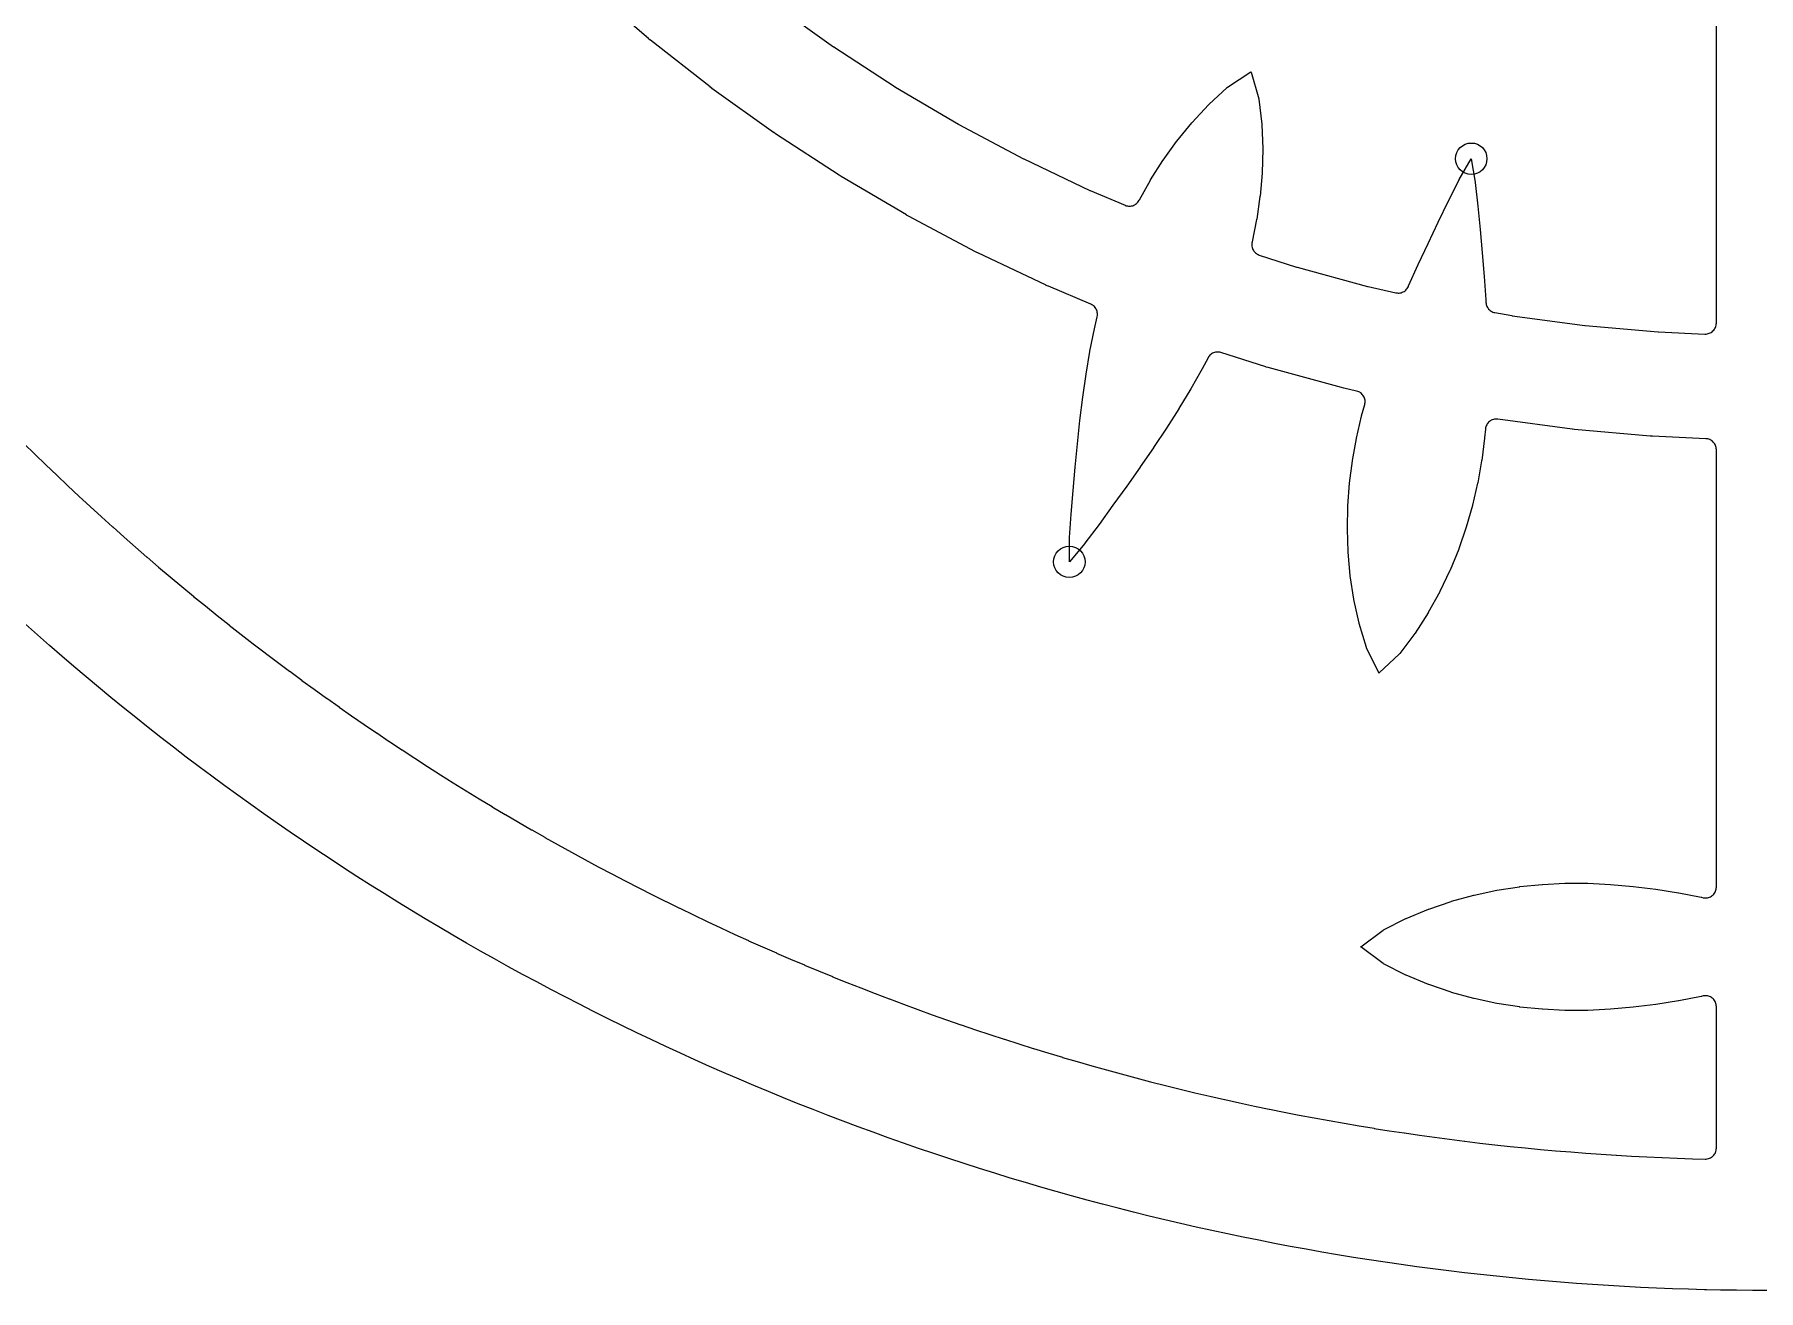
# Model space of a CAD drawing. Header units: millimetres. Extents: x -60 to 60, y -60 to 60.
# Drawn here: x -39.81 to -0.23, y -60 to -31.16 of the extents above; entities that cross this region are included whole.
import ezdxf

# ---------------------------------------------------------------- set-up
doc = ezdxf.new("R2010")
doc.units = ezdxf.units.MM
for name, color, linetype in [('CUT_INNER', 6, 'Continuous'), ('CUT_OUTER', 1, 'Continuous'), ('ENGRAVE', 7, 'Continuous')]:
    doc.layers.add(name, color=color, linetype=linetype)

msp = doc.modelspace()

# ---------------------------------------------------------------- linework, layer by layer
at = {"layer": 'CUT_INNER'}
for points in [[(-22.8376, -30.4655), (-21.4729, -31.4423), (-21.4637, -31.4485), (-20.057, -32.3638), (-20.0476, -32.3697), (-18.6017, -33.2217), (-18.592, -33.2271), (-17.1097, -34.0141), (-17.0998, -34.0191), (-15.5841, -34.7396), (-15.574, -34.7441), (-14.77, -35.0834), (-14.7468, -35.0919), (-14.7227, -35.098), (-14.6982, -35.1018), (-14.6735, -35.1031), (-14.6487, -35.1019), (-14.6242, -35.0983), (-14.6002, -35.0923), (-14.5769, -35.0839), (-14.5545, -35.0733), (-14.5333, -35.0605), (-14.5134, -35.0456), (-14.4951, -35.0289), (-14.4786, -35.0104), (-14.464, -34.9904), (-14.4514, -34.9691), (-14.4466, -34.96), (-14.1922, -34.5052), (-14.1887, -34.4992), (-13.9064, -34.0547), (-13.9024, -34.0488), (-13.5907, -33.6154), (-13.5862, -33.6095), (-13.2433, -33.188), (-13.238, -33.1819), (-12.8602, -32.7743), (-12.8534, -32.7674), (-12.4311, -32.3771), (-12.4272, -32.3737), (-12.4229, -32.3707), (-11.889, -32.0219), (-11.884, -32.019), (-11.8821, -32.0245), (-11.7046, -32.637), (-11.7033, -32.642), (-11.7025, -32.6472), (-11.6367, -33.2185), (-11.6359, -33.2281), (-11.6152, -33.7835), (-11.6152, -33.7915), (-11.6298, -34.3347), (-11.6302, -34.3422), (-11.6764, -34.8739), (-11.6772, -34.8811), (-11.7528, -35.4021), (-11.754, -35.409), (-11.8575, -35.9198), (-11.8598, -35.9297), (-11.8597, -35.9297), (-11.8637, -35.9491), (-11.8663, -35.9742), (-11.8663, -35.9994), (-11.8638, -36.0245), (-11.8588, -36.0493), (-11.8513, -36.0734), (-11.8414, -36.0966), (-11.8293, -36.1187), (-11.815, -36.1395), (-11.7986, -36.1587), (-11.7804, -36.1762), (-11.7605, -36.1917), (-11.7392, -36.2052), (-11.7166, -36.2164), (-11.693, -36.2253), (-10.8354, -36.5006), (-10.8247, -36.5038), (-9.2056, -36.9453), (-9.1949, -36.948), (-8.5555, -37.0922), (-8.5312, -37.0965), (-8.5066, -37.0983), (-8.4819, -37.0977), (-8.4574, -37.0946), (-8.4333, -37.0892), (-8.4099, -37.0814), (-8.3874, -37.0713), (-8.366, -37.0591), (-8.3458, -37.0448), (-8.3272, -37.0286), (-8.3103, -37.0106), (-8.2952, -36.9911), (-8.2822, -36.9702), (-8.2712, -36.9481), (-8.266, -36.936), (-8.2652, -36.9342), (-8.0438, -36.4455), (-8.0432, -36.4442), (-7.8157, -35.9567), (-7.5828, -35.4682), (-7.346, -34.9804), (-7.3455, -34.9793), (-7.1048, -34.4966), (-7.1013, -34.49), (-6.8297, -34.0184), (-6.8266, -34.0136), (-6.8255, -34.0187), (-6.7347, -34.5558), (-6.7337, -34.5632), (-6.6758, -35.0994), (-6.6757, -35.1007), (-6.6234, -35.6386), (-6.5748, -36.1773), (-6.5307, -36.7156), (-6.5306, -36.717), (-6.4929, -37.2522), (-6.4928, -37.2541), (-6.4895, -37.3138), (-6.487, -37.3375), (-6.4823, -37.3609), (-6.4754, -37.3838), (-6.4663, -37.4059), (-6.4552, -37.427), (-6.4421, -37.447), (-6.4271, -37.4656), (-6.4105, -37.4827), (-6.3922, -37.4982), (-6.3726, -37.5118), (-6.3518, -37.5235), (-6.33, -37.5332), (-6.3073, -37.5407), (-6.284, -37.546), (-5.895, -37.6158), (-5.884, -37.6176), (-4.2206, -37.8403), (-4.2096, -37.8415), (-2.5379, -37.9903), (-2.5268, -37.991), (-1.4611, -38.0383), (-1.4359, -38.0382), (-1.4108, -38.0355), (-1.3861, -38.0303), (-1.3621, -38.0226), (-1.3389, -38.0125), (-1.3169, -38.0002), (-1.2963, -37.9857), (-1.2772, -37.9692), (-1.2599, -37.9509), (-1.2445, -37.9309), (-1.2312, -37.9095), (-1.2201, -37.8868), (-1.2114, -37.8631), (-1.2051, -37.8387), (-1.2013, -37.8138), (-1.2, -37.7886), (-1.2, -25.9346)], [(-40.0565, -40.5522), (-39.808, -40.7961), (-39.8069, -40.7972), (-39.5569, -41.0396), (-39.5558, -41.0407), (-39.3044, -41.2816), (-39.3033, -41.2826), (-39.0503, -41.5219), (-39.0492, -41.523), (-38.7948, -41.7608), (-38.7937, -41.7618), (-38.5378, -41.998), (-38.5367, -41.9991), (-38.2794, -42.2337), (-38.2783, -42.2347), (-38.0196, -42.4678), (-38.0184, -42.4688), (-37.7583, -42.7003), (-37.7571, -42.7013), (-37.4956, -42.9311), (-37.4944, -42.9322), (-37.2314, -43.1604), (-37.2303, -43.1614), (-36.9659, -43.388), (-36.9647, -43.389), (-36.699, -43.614), (-36.6978, -43.615), (-36.4307, -43.8384), (-36.4295, -43.8394), (-36.161, -44.0611), (-36.1598, -44.0621), (-35.89, -44.2822), (-35.8888, -44.2831), (-35.6176, -44.5015), (-35.6164, -44.5025), (-35.3439, -44.7192), (-35.3427, -44.7202), (-35.0688, -44.9353), (-35.0676, -44.9362), (-34.7924, -45.1496), (-34.7912, -45.1505), (-34.5147, -45.3622), (-34.5135, -45.3632), (-34.2358, -45.5732), (-34.2345, -45.5741), (-33.9555, -45.7824), (-33.9542, -45.7833), (-33.6739, -45.9899), (-33.6727, -45.9908), (-33.3911, -46.1956), (-33.3899, -46.1965), (-33.107, -46.3996), (-33.1058, -46.4005), (-32.8217, -46.6019), (-32.8204, -46.6028), (-32.5351, -46.8024), (-32.5339, -46.8033), (-32.2473, -47.0012), (-32.2461, -47.002), (-31.9583, -47.1981), (-31.9571, -47.199), (-31.6681, -47.3933), (-31.6669, -47.3942), (-31.3767, -47.5868), (-31.3755, -47.5876), (-31.0842, -47.7784), (-31.0829, -47.7792), (-30.7904, -47.9682), (-30.7891, -47.969), (-30.4955, -48.1562), (-30.4942, -48.1571), (-30.1995, -48.3425), (-30.1982, -48.3433), (-29.9023, -48.5268), (-29.901, -48.5276), (-29.6039, -48.7094), (-29.6026, -48.7102), (-29.3045, -48.8901), (-29.3032, -48.8909), (-29.004, -49.069), (-29.0027, -49.0698), (-28.7023, -49.2461), (-28.701, -49.2468), (-28.3996, -49.4213), (-28.3983, -49.422), (-28.0959, -49.5946), (-28.0945, -49.5953), (-27.791, -49.766), (-27.7897, -49.7668), (-27.4851, -49.9356), (-27.4838, -49.9364), (-27.1782, -50.1033), (-27.1769, -50.1041), (-26.8703, -50.2691), (-26.8689, -50.2699), (-26.5613, -50.4331), (-26.56, -50.4338), (-26.2514, -50.5951), (-26.25, -50.5958), (-25.9404, -50.7552), (-25.9391, -50.7559), (-25.6285, -50.9134), (-25.6272, -50.9141), (-25.3156, -51.0697), (-25.3143, -51.0704), (-25.0018, -51.2241), (-25.0004, -51.2248), (-24.687, -51.3765), (-24.6857, -51.3772), (-24.3713, -51.5271), (-24.3699, -51.5277), (-24.0547, -51.6756), (-24.0533, -51.6763), (-23.7372, -51.8223), (-23.7358, -51.8229), (-23.4188, -51.9669), (-23.4174, -51.9676), (-23.0995, -52.1096), (-23.0981, -52.1103), (-22.7793, -52.2504), (-22.7779, -52.251), (-22.4583, -52.3892), (-22.4568, -52.3898), (-22.1364, -52.526), (-22.135, -52.5266), (-21.8137, -52.6608), (-21.8122, -52.6614), (-21.4901, -52.7937), (-21.4887, -52.7943), (-21.1658, -52.9246), (-21.1644, -52.9251), (-20.8407, -53.0534), (-20.8392, -53.054), (-20.5147, -53.1803), (-20.5133, -53.1809), (-20.188, -53.3052), (-20.1866, -53.3057), (-19.8606, -53.4281), (-19.8591, -53.4286), (-19.5324, -53.5489), (-19.5309, -53.5494), (-19.2034, -53.6678), (-19.202, -53.6683), (-18.8738, -53.7846), (-18.8723, -53.7851), (-18.5434, -53.8994), (-18.542, -53.8999), (-18.2123, -54.0121), (-18.2109, -54.0126), (-17.8806, -54.1229), (-17.8791, -54.1233), (-17.5482, -54.2316), (-17.5467, -54.232), (-17.2151, -54.3382), (-17.2136, -54.3387), (-16.8813, -54.4428), (-16.8799, -54.4433), (-16.547, -54.5454), (-16.5455, -54.5458), (-16.212, -54.6459), (-16.2105, -54.6463), (-15.8764, -54.7443), (-15.8749, -54.7448), (-15.5402, -54.8407), (-15.5387, -54.8411), (-15.2034, -54.935), (-15.2019, -54.9354), (-14.866, -55.0273), (-14.8645, -55.0277), (-14.5281, -55.1175), (-14.5266, -55.1179), (-14.1896, -55.2056), (-14.1881, -55.2059), (-13.8506, -55.2916), (-13.8491, -55.292), (-13.5111, -55.3755), (-13.5096, -55.3759), (-13.1711, -55.4574), (-13.1696, -55.4578), (-12.8305, -55.5372), (-12.829, -55.5375), (-12.4895, -55.6149), (-12.488, -55.6152), (-12.148, -55.6904), (-12.1465, -55.6908), (-11.8061, -55.7639), (-11.8046, -55.7642), (-11.4637, -55.8353), (-11.4622, -55.8356), (-11.1209, -55.9046), (-11.1194, -55.9049), (-10.7777, -55.9718), (-10.7762, -55.9721), (-10.434, -56.0369), (-10.4325, -56.0372), (-10.09, -56.0998), (-10.0885, -56.1001), (-9.7456, -56.1607), (-9.7441, -56.161), (-9.4008, -56.2194), (-9.3993, -56.2197), (-9.0557, -56.2761), (-9.0542, -56.2763), (-8.7102, -56.3306), (-8.7087, -56.3308), (-8.3644, -56.3829), (-8.3629, -56.3832), (-8.0183, -56.4332), (-8.0168, -56.4334), (-7.6719, -56.4813), (-7.6703, -56.4816), (-7.3252, -56.5274), (-7.3236, -56.5276), (-6.9782, -56.5712), (-6.9766, -56.5714), (-6.6309, -56.613), (-6.6294, -56.6132), (-6.2834, -56.6526), (-6.2819, -56.6528), (-5.9357, -56.6901), (-5.9342, -56.6903), (-5.5877, -56.7255), (-5.5862, -56.7256), (-5.2396, -56.7587), (-5.238, -56.7588), (-4.8912, -56.7898), (-4.8897, -56.7899), (-4.5427, -56.8187), (-4.5411, -56.8188), (-4.1939, -56.8455), (-4.1924, -56.8456), (-3.8451, -56.8702), (-3.8435, -56.8703), (-3.496, -56.8927), (-3.4945, -56.8928), (-3.1469, -56.9131), (-3.1454, -56.9131), (-2.7976, -56.9313), (-2.7961, -56.9314), (-2.4482, -56.9474), (-2.4467, -56.9475), (-2.0988, -56.9613), (-2.0972, -56.9614), (-1.7492, -56.9732), (-1.7477, -56.9732), (-1.4569, -56.9812), (-1.4319, -56.9807), (-1.4072, -56.9776), (-1.3828, -56.9721), (-1.3591, -56.9642), (-1.3364, -56.954), (-1.3147, -56.9416), (-1.2944, -56.927), (-1.2757, -56.9105), (-1.2587, -56.8922), (-1.2436, -56.8724), (-1.2305, -56.8511), (-1.2197, -56.8286), (-1.2111, -56.8051), (-1.205, -56.7809), (-1.2012, -56.7563), (-1.2, -56.7313), (-1.2, -53.4814), (-1.2012, -53.4567), (-1.2049, -53.4322), (-1.211, -53.4082), (-1.2194, -53.3849), (-1.2301, -53.3625), (-1.2429, -53.3414), (-1.2578, -53.3216), (-1.2745, -53.3033), (-1.293, -53.2868), (-1.3131, -53.2723), (-1.3344, -53.2597), (-1.3569, -53.2494), (-1.3803, -53.2413), (-1.4044, -53.2356), (-1.429, -53.2323), (-1.4537, -53.2314), (-1.4784, -53.233), (-1.5029, -53.2371), (-1.5427, -53.2457), (-1.5456, -53.2463), (-2.0641, -53.3455), (-2.0677, -53.3461), (-2.5856, -53.4299), (-2.5897, -53.4305), (-3.107, -53.4965), (-3.1117, -53.497), (-3.6285, -53.5431), (-3.6337, -53.5434), (-4.15, -53.5676), (-4.1557, -53.5678), (-4.6715, -53.5682), (-4.6777, -53.568), (-5.1931, -53.5429), (-5.1996, -53.5425), (-5.7147, -53.4904), (-5.7214, -53.4896), (-6.2363, -53.4091), (-6.2432, -53.4079), (-6.758, -53.2977), (-6.765, -53.2959), (-7.2797, -53.1544), (-7.2868, -53.1522), (-7.8012, -52.9771), (-7.8087, -52.9743), (-8.3223, -52.7618), (-8.3311, -52.7577), (-8.8438, -52.4975), (-8.8484, -52.4949), (-8.8527, -52.492), (-9.3653, -52.1126), (-9.3698, -52.1089), (-9.3653, -52.1053), (-8.8527, -51.7259), (-8.8484, -51.7229), (-8.8438, -51.7204), (-8.3311, -51.4601), (-8.3223, -51.4561), (-7.8087, -51.2436), (-7.8012, -51.2408), (-7.2868, -51.0657), (-7.2797, -51.0635), (-6.765, -50.9219), (-6.758, -50.9202), (-6.2432, -50.81), (-6.2363, -50.8087), (-5.7214, -50.7283), (-5.7147, -50.7274), (-5.1996, -50.6754), (-5.1931, -50.6749), (-4.6777, -50.6499), (-4.6715, -50.6497), (-4.1557, -50.6501), (-4.15, -50.6503), (-3.6337, -50.6744), (-3.6285, -50.6748), (-3.1117, -50.7209), (-3.107, -50.7214), (-2.5897, -50.7874), (-2.5856, -50.788), (-2.0677, -50.8717), (-2.0641, -50.8724), (-1.5456, -50.9716), (-1.5427, -50.9722), (-1.5029, -50.9808), (-1.4784, -50.9848), (-1.4537, -50.9864), (-1.429, -50.9856), (-1.4044, -50.9823), (-1.3803, -50.9766), (-1.3569, -50.9685), (-1.3344, -50.9581), (-1.3131, -50.9456), (-1.293, -50.931), (-1.2745, -50.9145), (-1.2578, -50.8963), (-1.2429, -50.8765), (-1.2301, -50.8553), (-1.2194, -50.833), (-1.211, -50.8097), (-1.2049, -50.7857), (-1.2012, -50.7612), (-1.2, -50.7365), (-1.2, -40.6914), (-1.2011, -40.6676), (-1.2045, -40.644), (-1.2102, -40.6209), (-1.218, -40.5983), (-1.2279, -40.5767), (-1.2399, -40.556), (-1.2537, -40.5366), (-1.2693, -40.5186), (-1.2866, -40.5022), (-1.3054, -40.4875), (-1.3255, -40.4746), (-1.3467, -40.4638), (-1.3689, -40.455), (-1.3917, -40.4483), (-1.4152, -40.4439), (-1.4389, -40.4417), (-2.6641, -40.3873), (-2.6668, -40.3871), (-2.7172, -40.3838), (-2.7199, -40.3836), (-4.4529, -40.2294), (-4.4557, -40.2291), (-4.5059, -40.2235), (-4.5086, -40.2232), (-6.2193, -39.9941), (-6.2445, -39.992), (-6.2697, -39.9924), (-6.2948, -39.9955), (-6.3194, -40.001), (-6.3433, -40.0089), (-6.3663, -40.0193), (-6.3882, -40.0319), (-6.4087, -40.0466), (-6.4275, -40.0633), (-6.4446, -40.0819), (-6.4598, -40.1021), (-6.4728, -40.1237), (-6.4836, -40.1465), (-6.492, -40.1703), (-6.498, -40.1948), (-6.5015, -40.2198), (-6.5198, -40.426), (-6.5204, -40.4312), (-6.5878, -40.9436), (-6.5887, -40.9493), (-6.6793, -41.4571), (-6.6806, -41.4631), (-6.7962, -41.966), (-6.7978, -41.9723), (-6.94, -42.4701), (-6.9421, -42.4766), (-7.1121, -42.9692), (-7.1146, -42.9758), (-7.314, -43.463), (-7.3169, -43.4696), (-7.5471, -43.9512), (-7.5505, -43.9578), (-7.8137, -44.4332), (-7.8178, -44.4401), (-8.1176, -44.9081), (-8.1231, -44.916), (-8.4699, -45.3748), (-8.4732, -45.3788), (-8.4768, -45.3826), (-8.9408, -45.8201), (-8.9451, -45.8239), (-8.948, -45.8188), (-9.2309, -45.2473), (-9.233, -45.2425), (-9.2347, -45.2376), (-9.4004, -44.6869), (-9.4028, -44.6776), (-9.5213, -44.1346), (-9.5227, -44.1267), (-9.6043, -43.5894), (-9.6052, -43.582), (-9.6536, -43.0505), (-9.6541, -43.0433), (-9.6716, -42.5171), (-9.6717, -42.5101), (-9.6599, -41.9891), (-9.6596, -41.9823), (-9.6199, -41.4661), (-9.6192, -41.4596), (-9.5529, -40.9479), (-9.5519, -40.9418), (-9.4605, -40.4342), (-9.4593, -40.4285), (-9.3444, -39.9247), (-9.3431, -39.9196), (-9.2719, -39.6587), (-9.2665, -39.634), (-9.2636, -39.609), (-9.2632, -39.5837), (-9.2654, -39.5586), (-9.2701, -39.5338), (-9.2773, -39.5096), (-9.2869, -39.4863), (-9.2988, -39.464), (-9.3128, -39.4431), (-9.329, -39.4237), (-9.3469, -39.406), (-9.3666, -39.3902), (-9.3878, -39.3765), (-9.4102, -39.3649), (-9.4337, -39.3557), (-9.458, -39.349), (-9.753, -39.2824), (-9.7557, -39.2818), (-9.8047, -39.2696), (-9.8074, -39.2689), (-11.4859, -38.8111), (-11.4886, -38.8104), (-11.537, -38.796), (-11.5396, -38.7952), (-12.5728, -38.4635), (-12.5969, -38.4571), (-12.6216, -38.4531), (-12.6465, -38.4516), (-12.6715, -38.4526), (-12.6962, -38.456), (-12.7205, -38.462), (-12.744, -38.4703), (-12.7666, -38.4809), (-12.7881, -38.4937), (-12.8081, -38.5086), (-12.8266, -38.5254), (-12.8433, -38.544), (-12.858, -38.5642), (-12.8707, -38.5857), (-13.0014, -38.8357), (-13.0034, -38.8394), (-13.262, -39.2959), (-13.2638, -39.299), (-13.537, -39.7506), (-13.5386, -39.7532), (-13.8244, -40.2009), (-13.8257, -40.2029), (-14.1218, -40.6473), (-14.1228, -40.6489), (-14.427, -41.0909), (-14.4278, -41.092), (-14.7379, -41.5318), (-15.0533, -41.9714), (-15.3725, -42.4097), (-15.3733, -42.4108), (-15.6954, -42.8434), (-15.7, -42.8492), (-16.0506, -43.2655), (-16.0544, -43.2696), (-16.0547, -43.264), (-16.0492, -42.7198), (-16.0489, -42.7123), (-16.0112, -42.1743), (-16.0111, -42.173), (-15.9676, -41.6343), (-15.9204, -41.0956), (-15.8687, -40.5579), (-15.8685, -40.5565), (-15.8112, -40.0231), (-15.8109, -40.0212), (-15.7458, -39.4912), (-15.7455, -39.4888), (-15.6704, -38.963), (-15.6699, -38.96), (-15.5827, -38.4394), (-15.5821, -38.4358), (-15.4806, -37.9211), (-15.4797, -37.917), (-15.4157, -37.641), (-15.4112, -37.6164), (-15.4093, -37.5915), (-15.4098, -37.5665), (-15.4129, -37.5417), (-15.4184, -37.5174), (-15.4263, -37.4937), (-15.4365, -37.4709), (-15.4489, -37.4492), (-15.4635, -37.4289), (-15.48, -37.4102), (-15.4983, -37.3931), (-15.5182, -37.378), (-15.5395, -37.365), (-15.562, -37.3541), (-16.5355, -36.9433), (-16.5381, -36.9422), (-16.5841, -36.9215), (-16.5866, -36.9204), (-18.158, -36.1734), (-18.1605, -36.1722), (-18.2056, -36.1495), (-18.208, -36.1483), (-19.7447, -35.3324), (-19.7471, -35.331), (-19.7912, -35.3064), (-19.7936, -35.305), (-21.2925, -34.4218), (-21.2949, -34.4203), (-21.3378, -34.3937), (-21.3402, -34.3923), (-22.7985, -33.4434), (-22.8008, -33.4418), (-22.8425, -33.4134), (-22.8447, -33.4118), (-24.2595, -32.3992), (-24.2617, -32.3975), (-24.3021, -32.3672), (-24.3043, -32.3656), (-25.6728, -31.2912), (-25.675, -31.2894), (-25.714, -31.2574), (-25.7161, -31.2556), (-27.0356, -30.1216)]]:
    msp.add_lwpolyline(points, dxfattribs=at)
at = {"layer": 'CUT_OUTER'}
msp.add_lwpolyline([(0, -60), (-0.3682, -59.9989), (-0.7363, -59.9955), (-1.1044, -59.9898), (-1.4245, -59.983), (-1.4716, -59.9819), (-1.4717, -59.9819), (-1.8397, -59.9718), (-2.2077, -59.9594), (-2.5755, -59.9447), (-2.9433, -59.9278), (-3.311, -59.9086), (-3.6785, -59.8871), (-4.0459, -59.8634), (-4.4131, -59.8375), (-4.7802, -59.8093), (-5.1471, -59.7788), (-5.5138, -59.7461), (-5.8803, -59.7112), (-6.2465, -59.674), (-6.6126, -59.6345), (-6.9784, -59.5928), (-7.3439, -59.5489), (-7.7091, -59.5027), (-8.0741, -59.4543), (-8.4387, -59.4036), (-8.8031, -59.3507), (-9.1671, -59.2956), (-9.5307, -59.2382), (-9.894, -59.1786), (-10.257, -59.1168), (-10.6195, -59.0527), (-10.9816, -58.9865), (-11.3434, -58.918), (-11.7047, -58.8473), (-12.0655, -58.7743), (-12.4259, -58.6992), (-12.7859, -58.6218), (-13.1453, -58.5423), (-13.5043, -58.4605), (-13.8627, -58.3766), (-14.2207, -58.2904), (-14.5781, -58.2021), (-14.9349, -58.1115), (-15.2912, -58.0188), (-15.6469, -57.9239), (-16.002, -57.8268), (-16.3565, -57.7275), (-16.7104, -57.626), (-17.0637, -57.5224), (-17.4163, -57.4166), (-17.7683, -57.3087), (-18.1196, -57.1986), (-18.4703, -57.0863), (-18.8202, -56.9719), (-19.1694, -56.8554), (-19.5179, -56.7367), (-19.8657, -56.6159), (-20.2127, -56.4929), (-20.5589, -56.3678), (-20.9044, -56.2406), (-21.2491, -56.1113), (-21.593, -55.9798), (-21.9361, -55.8463), (-22.2783, -55.7106), (-22.6197, -55.5729), (-22.9603, -55.4331), (-23.3, -55.2911), (-23.6388, -55.1471), (-23.9768, -55.001), (-24.3138, -54.8529), (-24.6499, -54.7027), (-24.9851, -54.5504), (-25.3193, -54.3961), (-25.6526, -54.2397), (-25.9849, -54.0813), (-26.3163, -53.9208), (-26.6466, -53.7583), (-26.976, -53.5938), (-27.3043, -53.4273), (-27.6316, -53.2587), (-27.9579, -53.0882), (-28.2831, -52.9156), (-28.6073, -52.7411), (-28.9304, -52.5646), (-29.2523, -52.3861), (-29.5732, -52.2056), (-29.893, -52.0232), (-30.2116, -51.8388), (-30.5291, -51.6524), (-30.8455, -51.4641), (-31.1607, -51.2739), (-31.4747, -51.0817), (-31.7876, -50.8876), (-32.0992, -50.6916), (-32.4096, -50.4937), (-32.7189, -50.2939), (-33.0268, -50.0922), (-33.3336, -49.8886), (-33.6391, -49.6831), (-33.9433, -49.4758), (-34.2462, -49.2666), (-34.5479, -49.0555), (-34.8482, -48.8426), (-35.1473, -48.6279), (-35.445, -48.4113), (-35.7413, -48.1929), (-36.0364, -47.9727), (-36.3301, -47.7507), (-36.6224, -47.5269), (-36.9133, -47.3013), (-37.2028, -47.0739), (-37.491, -46.8447), (-37.7777, -46.6138), (-38.063, -46.3811), (-38.3469, -46.1467), (-38.6293, -45.9105), (-38.9103, -45.6726), (-39.1898, -45.433), (-39.4678, -45.1917), (-39.7444, -44.9487), (-40.0194, -44.704)], dxfattribs=at)
at = {"layer": 'ENGRAVE'}
for centre in [(-6.8265, -34.0129), (-16.0547, -43.2704)]:
    msp.add_circle(centre, 0.36, dxfattribs=at)

doc.saveas('drawing.dxf')
